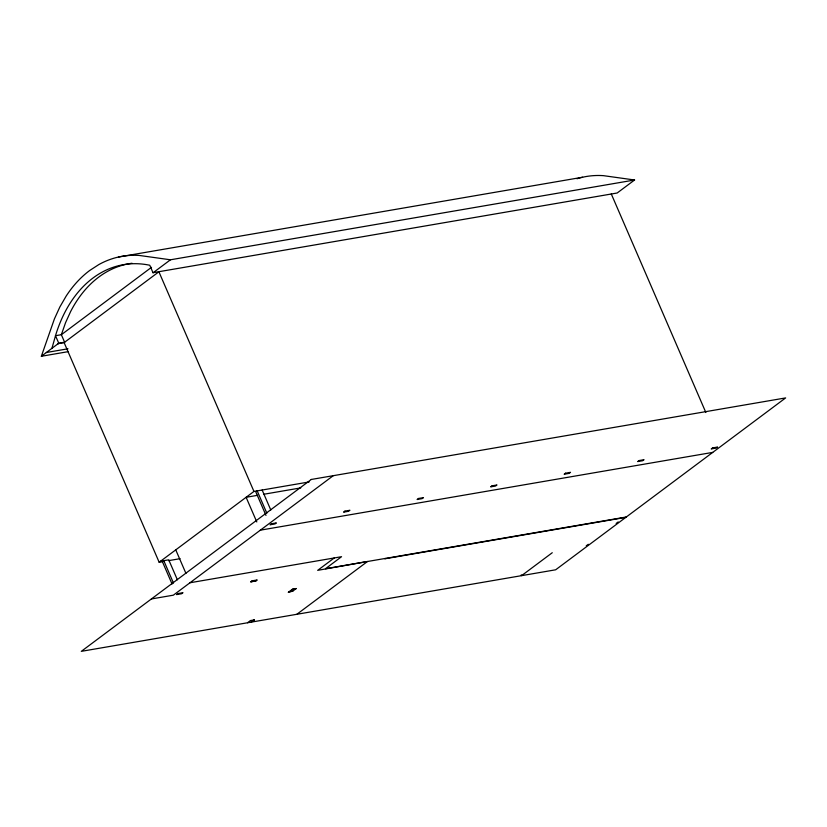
<?xml version="1.0" encoding="UTF-8"?>
<svg xmlns="http://www.w3.org/2000/svg" width="827" height="827" viewBox="0 0 827 827"><rect width="100%" height="100%" fill="white"/><g stroke="black" fill="none" stroke-linecap="round" stroke-linejoin="round"><path stroke-width="1.24" d="M51.936 348.322L55.512 335.721M68.052 351.682L41.35 356.272L54.427 318.881L59.833 307.024L66.119 296.149A150.028 103.52 80.2 0 1 89.667 270.512L98.806 264.588A150.028 103.52 80.2 0 1 139.308 255.45L170.445 259.792L634.578 179.997L617.169 193.001L153.005 272.714M151.517 267.317L61.353 334.708L55.492 335.71L58.758 343.215L64.599 342.202L61.353 334.708L65.55 322.695L70.646 311.51A141.541 97.669 80.2 0 1 132.031 263.265M41.35 356.272L58.758 343.215L57.528 344.135M170.445 259.792L153.036 272.796L149.77 265.25A141.541 97.669 80.2 0 0 55.492 335.71M64.599 342.202L64.103 342.574L159.166 562.267L162.412 561.709L163.787 560.685L173.484 583.087M158.898 271.794L64.124 342.626L58.262 343.629M159.166 562.267L253.951 491.434L309.133 481.955M333.25 475.69L173.37 595.171L151.413 598.955M626.297 516.999L325.466 568.728L341.551 556.695L334.263 557.956L317.671 570.351L367.488 561.502L296.862 614.285M247.531 622.762L250.529 620.529M292.779 591.129L288.261 592.328L292.469 589.175L296.262 588.524L292.779 591.129L288.985 591.781M251.325 622.111L254.261 619.919L253.589 620.033M385.341 558.432L384.834 558.804L625.801 517.371M552.271 552.725L521.599 575.644L521.237 574.796M586.24 545.82L588.307 544.28M616.156 523.46L618.214 521.92M250.808 581.763L256.008 580.864M118.468 257.032L582.59 177.236M46.322 352.509L67.969 348.787M257.559 495.321L246.115 497.296L256.794 521.951M263.906 494.236L300.759 487.899M260.35 530.169L712.75 452.39M160.541 561.244L168.739 559.838L177.381 579.799M168.636 560.644L180.069 558.68M189.993 582.756L334.263 557.956M292.262 589.341L296.045 588.69M250.467 620.57L254.313 619.878M634.578 179.997L603.431 175.655A150.028 103.52 80.2 0 0 576.977 178.746M611.267 193.931L705.844 412.477M262.149 490.029L270.791 509.99M266.842 513.195L257.187 490.876L255.812 491.91L265.984 515.397M158.867 271.711L253.951 491.434M175.758 549.872L185.92 573.359M162.412 561.709L172.068 584.027M311.283 479.464L81.304 651.345L555.661 569.793L785.65 397.911L311.283 479.464M178.012 593.569L176.637 594.592L181.599 593.745L182.974 592.711L178.012 593.569M271.421 523.76L270.047 524.794L274.998 523.936L276.373 522.912L271.421 523.76M344.952 511.117L343.577 512.151L348.539 511.293L349.914 510.269L344.952 511.117M252.049 580.843L250.674 581.867L255.853 580.978L257.218 579.954L252.049 580.843M418.483 498.474L417.108 499.508L422.07 498.65L423.445 497.627L418.483 498.474M492.024 485.831L490.649 486.865L495.6 486.007L496.975 484.984L492.024 485.831M565.554 473.199L564.179 474.222L569.131 473.364L570.506 472.341L565.554 473.199M639.085 460.556L637.71 461.58L642.662 460.732L644.037 459.698L639.085 460.556M712.616 447.914L711.241 448.937L716.203 448.089L717.578 447.056L712.616 447.914"/></g></svg>
